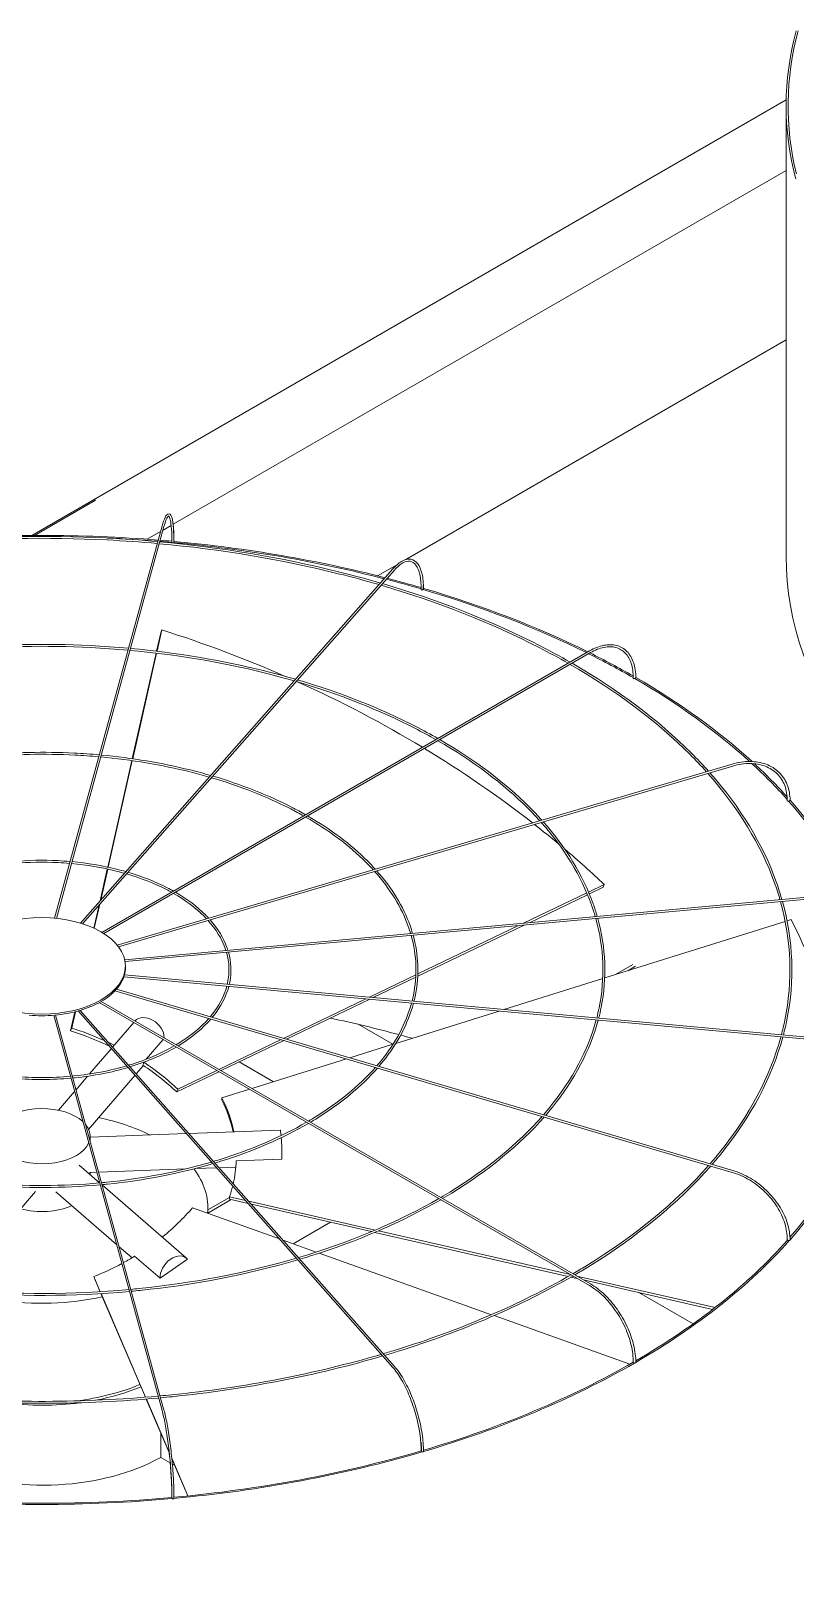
# Model space of a CAD drawing. Header units: millimetres. Extents: x -312439 to 477422, y -331570 to 212570.
# Drawn here: x 448172 to 449127, y 90451 to 92377 of the extents above; entities that cross this region are included whole.
import ezdxf

# ---------------------------------------------------------------- set-up
doc = ezdxf.new("R2010")
doc.units = ezdxf.units.MM

msp = doc.modelspace()

# ---------------------------------------------------------------- linework, layer by layer
at = {"color": 3, "linetype": 'Continuous', "lineweight": 0, "extrusion": (-1.11022e-16, 0.816497, 0.57735)}
for p, q in [((449115.531, 92290.928), (448172.709, 91746.59)), ((449115.451, 91720.549), (449115.451, 92283.437)), ((448349.429, 91760.619), (449115.451, 92202.882)), ((449115.451, 91990.882), (448640.204, 91716.498)), ((448252.212, 91790.491), (448176.211, 91746.612)), ((448250.48, 91791.491), (448252.212, 91790.491)), ((448243.198, 91785.287), (448241.466, 91786.287)), ((448201.148, 91268.291), (448335.616, 91758.46)), ((448203.623, 91268.054), (448337.978, 91757.812)), ((448316.961, 91741.874), (448333.721, 91751.55)), ((448336.739, 91753.293), (448346.945, 91759.185)), ((448629.772, 91710.475), (448604.952, 91696.146)), ((448624.137, 91704.871), (448233.46, 91262.189)), ((448625.974, 91703.25), (448236.024, 91261.393)), ((448328.732, 91601.962), (448333.961, 91625.045)), ((448335.291, 91628.477), (448329.271, 91601.897)), ((448333.961, 91625.045), (448335.291, 91628.477)), ((448869.65, 91602.265), (448260.459, 91250.548)), ((448870.875, 91600.143), (448262.823, 91249.084)), ((448298.303, 91467.617), (448328.188, 91599.56)), ((448328.727, 91599.495), (448298.838, 91467.54)), ((448267.609, 91332.11), (448297.76, 91465.22)), ((448298.295, 91465.143), (448268.137, 91331.996)), ((449048.07, 91460.809), (448279.5, 91234.715)), ((448281.136, 91232.643), (449048.761, 91458.459)), ((448258.095, 91290.103), (448267.068, 91329.721)), ((448267.596, 91329.607), (448258.839, 91290.947)), ((448868.593, 91300.965), (448888.199, 91310.375)), ((448886.869, 91306.943), (448869.57, 91298.64)), ((448886.869, 91306.943), (448888.199, 91310.375)), ((449141.965, 91294.427), (448288.877, 91216.418)), ((449142.188, 91291.988), (448289.334, 91214)), ((448787.419, 91262.006), (448866.382, 91299.904)), ((448867.358, 91297.579), (448794.609, 91262.664)), ((448250.339, 91255.861), (448256.967, 91285.123)), ((448257.711, 91285.967), (448250.839, 91255.629)), ((448788.278, 91259.625), (448655.119, 91195.718)), ((448655.238, 91198.568), (448781.088, 91258.968)), ((449114.305, 91264.255), (448888.778, 91193.604)), ((449121.749, 91266.587), (449116.657, 91264.992)), ((448923.809, 91210.218), (448902.451, 91197.887)), ((448287.807, 91195.104), (449141.965, 91116.997)), ((449142.188, 91119.437), (448288.53, 91197.498)), ((448289.743, 91206.665), (448289.743, 91208.665)), ((448594.678, 91169.503), (448652.743, 91197.37)), ((448652.6, 91194.508), (448599.567, 91169.056)), ((448886.291, 91192.825), (448762.777, 91154.131)), ((448917.598, 91202.632), (448927.273, 91208.218)), ((448276.742, 91177.521), (449048.07, 90950.616)), ((449048.761, 90952.966), (448278.581, 91179.534)), ((448221.265, 91127.505), (448226.649, 91151.273)), ((448227.235, 91151.42), (448222.596, 91130.936)), ((448230.715, 91152.346), (448624.137, 90706.554)), ((448233.318, 91153.098), (448625.974, 90708.174)), ((448257.06, 91162.839), (448869.65, 90809.16)), ((448259.537, 91164.238), (448870.875, 90811.282)), ((448487.514, 91118.071), (448590.373, 91167.437)), ((448595.262, 91166.99), (448491.123, 91117.009)), ((448756.7, 91152.227), (448627.717, 91111.821)), ((448335.616, 90652.965), (448200.102, 91146.949)), ((448202.581, 91147.172), (448337.978, 90653.613)), ((448300.157, 91137.957), (448273.81, 91107.216)), ((448623.958, 91110.643), (448580.667, 91135.637)), ((448221.265, 91127.505), (448222.596, 91130.936)), ((448336.949, 91116.715), (448315.825, 91092.067)), ((448406.689, 91079.28), (448484.216, 91116.488)), ((448487.824, 91115.426), (448409.331, 91077.754)), ((448272.201, 91105.338), (448244.996, 91073.596)), ((448624.113, 91110.692), (448570.108, 91093.774)), ((448312.29, 91084.169), (448303.353, 91073.741)), ((448406.655, 91076.47), (448353.943, 91051.172)), ((448355.273, 91054.603), (448404.013, 91077.996)), ((448474.938, 91063.96), (448432.109, 91088.687)), ((448565.905, 91092.457), (448447.896, 91055.488)), ((448242.565, 91070.759), (448228.155, 91053.946)), ((448301.743, 91071.863), (448243.776, 91004.227)), ((448226.231, 91051.701), (448206.174, 91028.298)), ((448353.943, 91051.172), (448355.273, 91054.603)), ((448410.282, 91040.778), (448410.378, 91043.735)), ((448444.721, 91054.493), (448410.378, 91043.735)), ((448365.854, 90999.218), (448245.58, 90994.761)), ((448483.219, 91003.568), (448369.017, 90999.336)), ((448245.58, 90995.804), (448245.58, 90990.43)), ((448257.482, 90937.453), (448231.94, 90959.587)), ((448428.221, 90965.141), (448485.449, 90967.262)), ((448253.905, 90950.824), (448244.899, 90950.49)), ((448245.58, 90950.515), (448245.58, 90947.767)), ((448365.033, 90954.942), (448256.419, 90950.917)), ((448403.664, 90956.374), (448376.938, 90955.384)), ((448427.743, 90957.267), (448406.828, 90956.492)), ((448112.398, 90850.935), (448177.239, 90926.592)), ((448278.657, 90860.596), (448202.984, 90926.173)), ((448365.926, 90843.477), (448260.933, 90934.462)), ((448482.172, 90867.416), (448373.466, 90906.243)), ((448419.836, 90919.25), (448392.858, 90903.673)), ((448392.858, 90899.673), (448422.062, 90916.535)), ((448392.858, 90899.317), (448392.858, 90906.567)), ((448419.766, 90917.058), (448419.861, 90920.015)), ((448443.045, 90911.752), (448419.766, 90917.058)), ((448419.861, 90920.015), (448439.755, 90915.48)), ((448443.844, 90914.548), (448602.013, 90878.493)), ((448597.435, 90876.558), (448447.135, 90910.819)), ((448546.239, 90888.228), (448499.483, 90861.233)), ((448528.194, 90850.978), (448486.943, 90865.712)), ((448843.094, 90820.559), (448601.528, 90875.625)), ((448606.072, 90877.567), (448845.828, 90822.914)), ((448298.044, 90843.795), (448281.989, 90857.708)), ((448301.319, 90845.751), (448333.115, 90818.197)), ((448747.203, 90772.754), (448531.969, 90849.63)), ((448333.115, 90818.197), (448367.31, 90842.017)), ((448250.272, 90820.427), (448258.392, 90801.511)), ((448251.507, 90817.09), (448250.272, 90820.427)), ((448258.2, 90801.5), (448251.507, 90817.09)), ((448854.352, 90817.993), (448846.618, 90819.756)), ((448853.923, 90821.069), (449026.641, 90781.697)), ((449023.674, 90779.395), (448862.447, 90816.147)), ((448314.805, 90669.644), (448259.227, 90799.108)), ((448259.419, 90799.12), (448314.996, 90669.659)), ((448999.238, 90761.255), (448931.377, 90800.434)), ((448920.26, 90710.943), (448750.574, 90771.55)), ((448344.501, 90600.471), (448315.825, 90667.269)), ((448316.015, 90667.284), (448344.434, 90601.087)), ((448333.9, 90625.165), (448333.9, 90594.489)), ((448345.755, 90587.644), (448333.9, 90594.489)), ((448347.751, 90593.359), (448367.964, 90546.275)), ((448367.775, 90546.256), (448347.809, 90592.766)), ((448351.408, 90584.381), (448348.417, 90586.108))]:
    msp.add_line(p, q, dxfattribs=at)
at = {"color": 3, "linetype": 'Continuous', "lineweight": 0}
for centre, major_axis, ratio, start_param, end_param in [((450164.219, 92283.437), (-1048.768, 0), 0.57735027, 6.12772105, 6.43448057), ((450164.219, 92283.437), (-1046.319, 0), 0.57735027, 6.1272654, 6.42392093), ((448185.684, 91141.13), (-1048.768, 0), 0.57735027, 4.57359934, 4.85199434), ((448185.684, 91141.13), (-1046.319, 0), 0.57735027, 4.57364216, 4.63432464), ((448185.684, 91141.13), (-1046.319, 0), 0.57735027, 4.55682048, 4.57124415), ((448185.684, 91141.13), (-1048.768, 0), 0.57735027, 4.55718579, 4.57120693), ((448349.027, 91737.884), (1.225, -0.004), 0.56474576, 3.14159265, 4.55699194), ((448349.027, 91737.884), (1.225, -0.004), 0.56474576, 4.55699194, 6.12778827), ((448185.684, 91141.13), (-1046.319, 0), 0.57735027, 4.2914666, 4.55448885), ((448349.219, 91738.582), (1.225, 0), 0.57735027, 5.71748689, 6.28318531), ((448185.684, 91141.13), (-1048.768, 0), 0.57735027, 4.29134899, 4.55463788), ((450164.219, 91720.549), (-1048.768, 0), 0.57735027, 0, 3.14159265), ((448185.684, 91141.13), (-1046.319, 0), 0.57735027, 4.24262693, 4.28868124), ((448185.684, 91141.13), (-1048.768, 0), 0.57735027, 4.24381435, 4.28857014), ((448660.548, 91679.445), (1.225, -0.01), 0.56597275, 3.14159265, 4.24604342), ((448660.548, 91679.445), (1.225, -0.01), 0.56597275, 4.24604342, 5.81683974), ((448185.684, 91141.13), (-1046.319, 0), 0.57735027, 4.00461262, 4.24016109), ((448661.104, 91680.075), (1.225, 0), 0.57735027, 5.29033196, 6.28318531), ((448185.684, 91141.13), (-1048.768, 0), 0.57735027, 4.00443097, 4.24060103), ((448187.015, 90973.85), (-942.562, 365.4), 0.65992862, 4.64663537, 4.80984928), ((448185.684, 91141.13), (-1046.319, 0), 0.57735027, 3.92863661, 4.00129229), ((448185.684, 91141.13), (-1048.768, 0), 0.57735027, 3.93098858, 4.00111844), ((448187.015, 90973.85), (-942.562, 365.4), 0.65992862, 4.45394149, 4.62923067), ((448925.543, 91568.287), (1.225, -0.016), 0.56830663, 3.14159265, 3.93464288), ((448925.543, 91568.287), (1.225, -0.016), 0.56830663, 3.93464288, 5.50543921), ((448185.684, 91141.13), (-1046.319, 0), 0.57735027, 3.70570419, 3.9258203), ((448926.409, 91568.787), (-1.225, 0), 0.57735027, 1.83263032, 3.14159265), ((448185.684, 91141.13), (-1048.768, 0), 0.57735027, 3.70411228, 3.92650775), ((448187.015, 90973.85), (-942.562, 365.4), 0.65992862, 4.28319099, 4.45112181), ((448185.684, 91141.13), (-1046.319, 0), 0.57735027, 3.61515195, 3.70067928), ((448185.684, 91141.13), (-1048.768, 0), 0.57735027, 3.61992048, 3.69877001), ((449118.074, 91415.292), (-1.225, 0.021), 0.57151893, 0, 0.48093441), ((449118.074, 91415.292), (-1.225, 0.021), 0.57151893, 0.48093441, 2.05173073), ((448185.684, 91141.13), (-1046.319, 0), 0.57735027, 3.3609423, 3.61148113), ((449119.165, 91415.613), (-1.225, 0), 0.57735027, 1.51847105, 3.14159265), ((448185.684, 91141.13), (-1048.768, 0), 0.57735027, 3.35086888, 3.61231471), ((448187.015, 90973.85), (-942.562, 365.4), 0.65992862, 4.23904287, 4.2800546), ((448187.015, 90973.85), (-942.562, 365.4), 0.65992862, 4.15803474, 4.22871948), ((448185.779, 90973.375), (1010.388, -32.497), 0.79709982, 0.20844184, 0.41264052), ((448185.251, 91206.665), (-104.492, 0), 0.57735027, 2.67392209, 2.98094469), ((448185.251, 91206.665), (-104.492, 0), 0.57735027, 2.98808135, 3.14159265), ((448185.251, 91206.665), (-104.492, 0), 0.57735027, 2.35976282, 2.66678542), ((448185.251, 91206.665), (-104.492, 0), 0.57735027, 1.73144429, 2.03846689), ((448185.251, 91206.665), (-104.492, 0), 0.57735027, 2.04560356, 2.35262616), ((448185.251, 91206.665), (-104.492, 0), 0.57735027, 1.41728503, 1.72430763), ((448318.274, 91125.124), (-16.786, 14.386), 0.73180825, 3.6699438, 6.25547108), ((448185.684, 90576.241), (1046.319, 0), 0.57735027, 1.13086203, 1.21917829), ((448185.684, 90970.418), (-226.18, 87.683), 0.65992862, 4.59602029, 4.80984928), ((448187.015, 90973.85), (226.18, -87.683), 0.65992862, 1.48816133, 1.66825663), ((448187.015, 90973.85), (226.18, -87.683), 0.65992862, 1.43137513, 1.46305029), ((448185.684, 90576.241), (1046.319, 0), 0.57735027, 1.11315293, 1.12829513), ((448185.684, 90970.418), (-226.18, 87.683), 0.65992862, 4.15803474, 4.39268064), ((448187.015, 90973.85), (226.18, -87.683), 0.65992862, 1.01644208, 1.25303729), ((448185.684, 90970.418), (242.456, -7.798), 0.79709982, 0.20115917, 0.41264052), ((448185.779, 90973.375), (242.456, -7.798), 0.79709982, 0.18583027, 0.41264052), ((448185.684, 91141.13), (-1046.319, 0), 0.57735027, 2.6752935, 2.98289949), ((448185.684, 91141.13), (-1048.768, 0), 0.57735027, 2.67086857, 2.98332964), ((448185.684, 90995.804), (-59.895, 0), 0.57735027, 3.69756416, 5.76575409), ((448185.684, 90906.567), (-207.174, 0), 0.57735027, 4.00561733, 4.36390833), ((448185.684, 90995.804), (-59.895, 0), 0.57735027, 3.02719924, 3.57014533), ((448484.038, 90981.476), (-0.819, 22.092), 0.05230802, 5.46284956, 6.28318531), ((448185.684, 90995.804), (-59.895, 0), 0.57735027, 0.78539816, 2.89978042), ((448484.038, 90981.476), (-0.819, 22.092), 0.05230802, 4.01155215, 5.31083021), ((448185.779, 90973.375), (242.456, -7.798), 0.79709982, 6.13145768, 6.28093219), ((448185.684, 90906.567), (-207.174, 0), 0.57735027, 3.08204121, 3.55783774), ((448185.779, 90973.375), (242.456, -7.798), 0.79709982, 6.04401129, 6.11604234), ((448185.684, 90936.182), (-59.895, 0), 0.57735027, 1.1079301, 2.23846982), ((448184.449, 90973.755), (-227.492, -84.221), 0.6873805, 2.02158825, 2.2576377), ((448185.684, 91141.13), (-1046.319, 0), 0.57735027, 2.35898226, 2.6687056), ((448185.684, 91141.13), (-1048.768, 0), 0.57735027, 2.35667794, 2.66891462), ((449118.074, 90866.467), (-1.225, 0.021), 0.58304212, 0, 1.10944839), ((449119.165, 90866.146), (-1.225, 0), 0.57735027, 0.57599326, 3.14159265), ((448184.449, 90973.755), (-227.492, -84.221), 0.6873805, 1.7758456, 1.84274406), ((448351.448, 90826.77), (14.478, 16.707), 0.67950023, 6.14949631, 8.84418497), ((448184.449, 90973.755), (-227.492, -84.221), 0.6873805, 1.60582316, 1.76537716), ((448185.684, 90906.567), (-207.174, 0), 0.57735027, 1.30817895, 1.9425337), ((448185.684, 91141.13), (-1046.319, 0), 0.57735027, 2.04376734, 2.35460013), ((448185.684, 91141.13), (-1048.768, 0), 0.57735027, 2.04258502, 2.35459852), ((448925.543, 90713.472), (-1.225, 0.017), 0.58625442, 0, 0.79329185), ((448926.409, 90712.972), (-1.225, 0), 0.57735027, 0.26183399, 3.14159265), ((448185.684, 90782.062), (-207.174, 0), 0.57735027, 1.77816663, 2.202298), ((448185.684, 90782.062), (-212.072, 0), 0.57735027, 1.89063678, 2.19285982), ((448185.684, 90782.062), (-212.072, 0), 0.57735027, 1.3476903, 1.79509044), ((448185.684, 90682.062), (-212.072, 0), 0.57735027, 0.98594125, 2.34464399), ((448185.684, 91141.13), (-1046.319, 0), 0.57735027, 1.72891751, 2.04055715), ((448185.684, 91141.13), (-1048.768, 0), 0.57735027, 1.72854634, 2.04038352), ((448660.548, 90602.314), (-1.225, 0.011), 0.58858829, 0, 0.47632773), ((448661.104, 90601.684), (-1.225, 0), 0.57735027, 0, 3.14159265), ((448185.684, 90578.241), (-1048.768, 0), 0.57735027, 0, 3.14159265), ((448185.684, 91141.13), (-1048.768, 0), 0.57735027, 1.41453598, 1.72626058), ((448185.684, 91141.13), (-1046.319, 0), 0.57735027, 1.41438895, 1.72636573), ((448349.027, 90543.875), (-1.225, 0.004), 0.58981528, 0, 0.15883691), ((448349.219, 90543.177), (-1.225, 0), 0.57735027, 0, 3.14159265)]:
    msp.add_ellipse(centre, major_axis=major_axis, ratio=ratio, start_param=start_param, end_param=end_param, dxfattribs=at)
msp.add_ellipse((448185.251, 91208.665), major_axis=(-104.492, 0), ratio=0.57735027, dxfattribs=at)
for points, knots in [([(448350.444, 91738.582), (448350.444, 91745.396), (448350.237, 91751.462), (448349.426, 91761.536), (448348.829, 91765.532), (448347.222, 91771.219), (448346.319, 91773.28), (448343.179, 91773.741), (448342.186, 91773.151), (448339.981, 91770.81), (448338.752, 91768.192), (448336.833, 91762.666), (448336.224, 91760.676), (448335.616, 91758.46)], [4.71238898, 4.71238898, 4.71238898, 4.71238898, 5.02654825, 5.02654825, 5.34070751, 5.34070751, 5.65486678, 5.65486678, 5.82360284, 5.82360284, 6.1377621, 6.1377621, 6.28318531, 6.28318531, 6.28318531, 6.28318531]), ([(448337.978, 91757.812), (448339.251, 91762.452), (448340.528, 91766.018), (448342.753, 91770.34), (448343.75, 91770.939), (448343.856, 91770.939), (448344.675, 91770.345), (448346.084, 91765.687), (448346.661, 91762.287), (448347.503, 91753.314), (448347.752, 91747.594), (448347.804, 91740.042), (448347.806, 91738.974), (448347.803, 91737.887)], [0, 0, 0, 0, 0.31526689, 0.31526689, 0.60947257, 0.60947257, 0.92674061, 0.92674061, 1.22083726, 1.22083726, 1.53563039, 1.53563039, 1.5863402, 1.5863402, 1.5863402, 1.5863402]), ([(448348.916, 91763.123), (448348.953, 91762.88), (448348.989, 91762.633), (448349.596, 91758.286), (448349.973, 91753.073), (448350.226, 91744.124), (448350.261, 91741.083), (448350.252, 91737.883)], [7.384497053, 7.384497053, 7.384497053, 7.384497053, 7.403952931, 7.403952931, 7.721220971, 7.721220971, 7.869487909, 7.869487909, 7.869487909, 7.869487909]), ([(448330.262, 91738.941), (448309.017, 91740.863), (448287.657, 91742.362), (448190.957, 91747.206), (448114.891, 91745.693), (448040.241, 91738.941)], [3.771589677, 3.771589677, 3.771589677, 3.771589677, 3.840445898, 3.840445898, 4.082391957, 4.082391957, 4.082391957, 4.082391957]), ([(448329.603, 91736.541), (448308.812, 91738.416), (448287.91, 91739.886), (448191.658, 91744.757), (448115.57, 91743.274), (448040.899, 91736.541)], [3.7720633, 3.7720633, 3.7720633, 3.7720633, 3.839550132, 3.839550132, 4.081918334, 4.081918334, 4.081918334, 4.081918334]), ([(448606.686, 91685.097), (448589.958, 91689.971), (448572.976, 91694.554), (448484.301, 91716.639), (448408.961, 91729.262), (448332.082, 91736.316)], [3.459637643, 3.459637643, 3.459637643, 3.459637643, 3.519736913, 3.519736913, 3.769381517, 3.769381517, 3.769381517, 3.769381517]), ([(448608.477, 91687.126), (448591.214, 91692.172), (448573.682, 91696.909), (448484.584, 91719.067), (448409.427, 91731.657), (448332.74, 91738.715)], [3.458315721, 3.458315721, 3.458315721, 3.458315721, 3.520259366, 3.520259366, 3.768912043, 3.768912043, 3.768912043, 3.768912043]), ([(448662.329, 91680.075), (448662.329, 91686.936), (448661.727, 91693.131), (448659.341, 91703.632), (448657.563, 91707.944), (448652.84, 91714.283), (448649.845, 91716.306), (448643.285, 91717.445), (448639.847, 91716.752), (448632.595, 91713.071), (448628.737, 91709.927), (448624.641, 91705.437), (448624.389, 91705.156), (448624.137, 91704.871)], [4.71238898, 4.71238898, 4.71238898, 4.71238898, 5.02654825, 5.02654825, 5.34070751, 5.34070751, 5.65486678, 5.65486678, 5.94845155, 5.94845155, 6.26261081, 6.26261081, 6.28318531, 6.28318531, 6.28318531, 6.28318531]), ([(448625.974, 91703.25), (448629.63, 91707.393), (448633.262, 91710.455), (448639.993, 91714.143), (448643.056, 91714.768), (448648.421, 91713.829), (448650.809, 91712.253), (448654.917, 91706.659), (448656.583, 91702.64), (448658.791, 91692.629), (448659.351, 91686.666), (448659.326, 91679.84), (448659.325, 91679.648), (448659.323, 91679.455)], [6.28318531, 6.28318531, 6.28318531, 6.28318531, 6.59783007, 6.59783007, 6.91209691, 6.91209691, 7.22936495, 7.22936495, 7.54663299, 7.54663299, 7.86046851, 7.86046851, 7.86952551, 7.86952551, 7.86952551, 7.86952551]), ([(448843.058, 91586.911), (448831.32, 91593.616), (448819.273, 91600.141), (448747.191, 91637.163), (448680.582, 91663.403), (448609.283, 91684.337)], [3.146975566, 3.146975566, 3.146975566, 3.146975566, 3.199958928, 3.199958928, 3.456525414, 3.456525414, 3.456525414, 3.456525414]), ([(448845.513, 91588.329), (448833.333, 91595.311), (448820.823, 91602.1), (448748.424, 91639.278), (448682.069, 91665.451), (448611.072, 91686.364)], [3.145113132, 3.145113132, 3.145113132, 3.145113132, 3.200037836, 3.200037836, 3.455209352, 3.455209352, 3.455209352, 3.455209352]), ([(448661.736, 91683.493), (448661.758, 91682.676), (448661.771, 91681.849), (448661.778, 91680.492), (448661.777, 91679.969), (448661.773, 91679.442)], [7.8059806913, 7.8059806913, 7.8059806913, 7.8059806913, 7.8451401512, 7.8451401512, 7.8694167814, 7.8694167814, 7.8694167814, 7.8694167814]), ([(448293.695, 91605.646), (448277.846, 91607.074), (448261.913, 91608.189), (448189.598, 91611.805), (448132.677, 91610.68), (448076.807, 91605.646)], [3.772165081, 3.772165081, 3.772165081, 3.772165081, 3.840593344, 3.840593344, 4.081816553, 4.081816553, 4.081816553, 4.081816553]), ([(448293.036, 91603.246), (448277.641, 91604.627), (448262.166, 91605.713), (448190.3, 91609.356), (448133.356, 91608.261), (448077.466, 91603.246)], [3.772797592, 3.772797592, 3.772797592, 3.772797592, 3.839399606, 3.839399606, 4.081184042, 4.081184042, 4.081184042, 4.081184042]), ([(448500.567, 91564.852), (448488.31, 91568.412), (448475.871, 91571.763), (448409.674, 91588.254), (448353.173, 91597.725), (448295.515, 91603.021)], [3.460983159, 3.460983159, 3.460983159, 3.460983159, 3.519648571, 3.519648571, 3.769222865, 3.769222865, 3.769222865, 3.769222865]), ([(448502.359, 91566.882), (448489.566, 91570.613), (448476.577, 91574.118), (448409.958, 91590.682), (448353.638, 91600.121), (448296.173, 91605.42)], [3.459218713, 3.459218713, 3.459218713, 3.459218713, 3.520344822, 3.520344822, 3.768597722, 3.768597722, 3.768597722, 3.768597722]), ([(448927.634, 91568.787), (448927.634, 91575.688), (448926.689, 91582.068), (448922.955, 91593.182), (448920.162, 91597.917), (448912.968, 91605.197), (448908.575, 91607.741), (448898.705, 91610.346), (448893.239, 91610.414), (448881.781, 91608.139), (448875.785, 91605.787), (448869.756, 91602.326), (448869.703, 91602.295), (448869.65, 91602.265)], [3.14159265, 3.14159265, 3.14159265, 3.14159265, 3.45575192, 3.45575192, 3.76991118, 3.76991118, 4.08269654, 4.08269654, 4.39544819, 4.39544819, 4.70960746, 4.70960746, 4.71238898, 4.71238898, 4.71238898, 4.71238898]), ([(448870.875, 91600.143), (448876.625, 91603.463), (448882.35, 91605.705), (448893.147, 91607.844), (448898.213, 91607.745), (448907.217, 91605.291), (448911.162, 91602.942), (448917.653, 91596.168), (448920.196, 91591.735), (448923.575, 91581.146), (448924.408, 91574.997), (448924.319, 91568.304)], [1.57079633, 1.57079633, 1.57079633, 1.57079633, 1.88806437, 1.88806437, 2.20533241, 2.20533241, 2.52260045, 2.52260045, 2.83986849, 2.83986849, 3.15713653, 3.15713653, 3.15713653, 3.15713653]), ([(449015.803, 91451.316), (449009.17, 91458.717), (449002.24, 91466.029), (448954.02, 91514.218), (448903.61, 91552.074), (448845.516, 91585.502)], [2.833719703, 2.833719703, 2.833719703, 2.833719703, 2.880073873, 2.880073873, 3.143270218, 3.143270218, 3.143270218, 3.143270218]), ([(449018.405, 91452.082), (449011.527, 91459.789), (449004.33, 91467.401), (448955.923, 91515.793), (448905.738, 91553.551), (448847.966, 91586.917)], [2.831913395, 2.831913395, 2.831913395, 2.831913395, 2.879924499, 2.879924499, 3.141418031, 3.141418031, 3.141418031, 3.141418031]), ([(448677.783, 91491.49), (448669.277, 91496.33), (448660.556, 91501.045), (448606.762, 91528.675), (448556.727, 91548.38), (448503.165, 91564.094)], [3.148849473, 3.148849473, 3.148849473, 3.148849473, 3.199944541, 3.199944541, 3.456834427, 3.456834427, 3.456834427, 3.456834427]), ([(448680.24, 91492.908), (448671.291, 91498.026), (448662.105, 91503.004), (448607.995, 91530.79), (448558.215, 91550.427), (448504.954, 91566.121)], [3.146361804, 3.146361804, 3.146361804, 3.146361804, 3.200049713, 3.200049713, 3.455080387, 3.455080387, 3.455080387, 3.455080387]), ([(448807.561, 91390.057), (448802.8, 91395.339), (448797.838, 91400.562), (448761.86, 91436.514), (448723.947, 91464.967), (448680.244, 91490.082)], [2.83591825, 2.83591825, 2.83591825, 2.83591825, 2.880098074, 2.880098074, 3.143909361, 3.143909361, 3.143909361, 3.143909361]), ([(448810.165, 91390.823), (448805.158, 91396.412), (448799.927, 91401.934), (448763.763, 91438.09), (448726.075, 91466.444), (448682.695, 91491.497)], [2.833499431, 2.833499431, 2.833499431, 2.833499431, 2.879899034, 2.879899034, 3.141439875, 3.141439875, 3.141439875, 3.141439875]), ([(448257.14, 91472.395), (448246.684, 91473.33), (448236.173, 91474.062), (448188.236, 91476.451), (448150.455, 91475.713), (448113.362, 91472.395)], [3.773286698, 3.773286698, 3.773286698, 3.773286698, 3.840886477, 3.840886477, 4.080694936, 4.080694936, 4.080694936, 4.080694936]), ([(448256.482, 91469.995), (448246.479, 91470.884), (448236.426, 91471.586), (448188.938, 91474.002), (448151.134, 91473.293), (448114.021, 91469.995)], [3.774238416, 3.774238416, 3.774238416, 3.774238416, 3.839097695, 3.839097695, 4.079743218, 4.079743218, 4.079743218, 4.079743218]), ([(448394.48, 91444.643), (448386.683, 91446.892), (448378.777, 91449.016), (448335.052, 91459.914), (448297.392, 91466.233), (448258.96, 91469.77)], [3.463595352, 3.463595352, 3.463595352, 3.463595352, 3.51947091, 3.51947091, 3.768879274, 3.768879274, 3.768879274, 3.768879274]), ([(448396.272, 91446.674), (448387.94, 91449.094), (448379.483, 91451.37), (448335.335, 91462.342), (448297.858, 91468.628), (448259.618, 91472.17)], [3.46094335, 3.46094335, 3.46094335, 3.46094335, 3.520514255, 3.520514255, 3.7679441, 3.7679441, 3.7679441, 3.7679441]), ([(449120.39, 91415.613), (449120.39, 91422.543), (449119.192, 91429.141), (449114.49, 91441.018), (449110.986, 91446.293), (449102.023, 91454.96), (449096.569, 91458.351), (449084.286, 91462.915), (449077.459, 91464.091), (449063.107, 91464.142), (449055.583, 91463.019), (449048.07, 91460.809)], [4.71238898, 4.71238898, 4.71238898, 4.71238898, 5.02654825, 5.02654825, 5.34070751, 5.34070751, 5.65486678, 5.65486678, 5.96902604, 5.96902604, 6.28318531, 6.28318531, 6.28318531, 6.28318531]), ([(449048.761, 91458.459), (449056.024, 91460.595), (449063.273, 91461.662), (449077.01, 91461.57), (449083.495, 91460.411), (449095.063, 91456.011), (449100.145, 91452.773), (449108.442, 91444.54), (449111.659, 91439.546), (449115.919, 91428.255), (449116.961, 91421.958), (449116.849, 91415.313)], [6.28318531, 6.28318531, 6.28318531, 6.28318531, 6.60045335, 6.60045335, 6.91772139, 6.91772139, 7.23498943, 7.23498943, 7.55225747, 7.55225747, 7.86952551, 7.86952551, 7.86952551, 7.86952551]), ([(448512.544, 91396.089), (448507.26, 91399.075), (448501.852, 91401.988), (448466.342, 91420.228), (448432.893, 91433.394), (448397.08, 91443.887)], [3.152476318, 3.152476318, 3.152476318, 3.152476318, 3.199914714, 3.199914714, 3.457374967, 3.457374967, 3.457374967, 3.457374967]), ([(448515.005, 91397.51), (448509.275, 91400.771), (448503.401, 91403.947), (448467.575, 91422.343), (448434.38, 91435.442), (448398.869, 91445.914)], [3.148732281, 3.148732281, 3.148732281, 3.148732281, 3.200072384, 3.200072384, 3.454746323, 3.454746323, 3.454746323, 3.454746323]), ([(449107.798, 91291.303), (449105.776, 91298.384), (449103.509, 91305.443), (449084.044, 91359.941), (449055.917, 91406.104), (449017.607, 91449.294)], [2.519571261, 2.519571261, 2.519571261, 2.519571261, 2.559550642, 2.559550642, 2.829500903, 2.829500903, 2.829500903, 2.829500903]), ([(449110.28, 91291.53), (449108.166, 91298.972), (449105.784, 91306.388), (449086.159, 91361.088), (449058.177, 91407.057), (449020.202, 91450.057)], [2.518738954, 2.518738954, 2.518738954, 2.518738954, 2.560443172, 2.560443172, 2.827714195, 2.827714195, 2.827714195, 2.827714195]), ([(448599.345, 91328.805), (448596.451, 91331.983), (448593.447, 91335.129), (448569.709, 91358.848), (448544.308, 91377.888), (448515.011, 91394.685)], [2.840166791, 2.840166791, 2.840166791, 2.840166791, 2.880145835, 2.880145835, 3.145067211, 3.145067211, 3.145067211, 3.145067211]), ([(448601.955, 91329.573), (448598.811, 91333.057), (448595.537, 91336.501), (448571.612, 91360.423), (448546.436, 91379.365), (448517.463, 91396.101)], [2.836508955, 2.836508955, 2.836508955, 2.836508955, 2.879847671, 2.879847671, 3.141363941, 3.141363941, 3.141363941, 3.141363941]), ([(448876.983, 91270.196), (448875.538, 91275.188), (448873.93, 91280.164), (448859.419, 91320.825), (448838.24, 91355.552), (448809.37, 91388.036)], [2.521788299, 2.521788299, 2.521788299, 2.521788299, 2.55939978, 2.55939978, 2.830291828, 2.830291828, 2.830291828, 2.830291828]), ([(448879.466, 91270.424), (448877.928, 91275.775), (448876.205, 91281.108), (448861.533, 91321.972), (448840.5, 91356.505), (448811.966, 91388.799)], [2.520659116, 2.520659116, 2.520659116, 2.520659116, 2.560589234, 2.560589234, 2.827907762, 2.827907762, 2.827907762, 2.827907762]), ([(448220.585, 91339.143), (448215.522, 91339.586), (448210.435, 91339.934), (448186.876, 91341.096), (448168.234, 91340.746), (448149.917, 91339.143)], [3.776630452, 3.776630452, 3.776630452, 3.776630452, 3.841752063, 3.841752063, 4.077351182, 4.077351182, 4.077351182, 4.077351182]), ([(448219.926, 91336.742), (448215.317, 91337.14), (448210.688, 91337.458), (448187.577, 91338.647), (448168.913, 91338.325), (448150.576, 91336.742)], [3.778551419, 3.778551419, 3.778551419, 3.778551419, 3.838185012, 3.838185012, 4.075430215, 4.075430215, 4.075430215, 4.075430215]), ([(448288.388, 91324.429), (448285.056, 91325.371), (448281.684, 91326.268), (448260.43, 91331.573), (448241.613, 91334.74), (448222.406, 91336.52)], [3.471418325, 3.471418325, 3.471418325, 3.471418325, 3.518930063, 3.518930063, 3.767850767, 3.767850767, 3.767850767, 3.767850767]), ([(448290.184, 91326.464), (448286.313, 91327.574), (448282.39, 91328.622), (448260.714, 91334.002), (448242.078, 91337.136), (448223.064, 91338.919)], [3.466082688, 3.466082688, 3.466082688, 3.466082688, 3.521010964, 3.521010964, 3.765995554, 3.765995554, 3.765995554, 3.765995554]), ([(448349.765, 91302.109), (448347.259, 91303.515), (448344.699, 91304.889), (448327.156, 91313.896), (448310.546, 91320.456), (448292.783, 91325.707)], [3.15578841, 3.15578841, 3.15578841, 3.15578841, 3.200131949, 3.200131949, 3.453750875, 3.453750875, 3.453750875, 3.453750875]), ([(448646.174, 91249.091), (448645.307, 91252.007), (448644.357, 91254.916), (448634.798, 91281.741), (448620.579, 91305.018), (448601.164, 91326.787)], [2.526062853, 2.526062853, 2.526062853, 2.526062853, 2.559096419, 2.559096419, 2.831723129, 2.831723129, 2.831723129, 2.831723129]), ([(448648.661, 91249.318), (448647.698, 91252.594), (448646.631, 91255.86), (448636.913, 91282.889), (448622.839, 91305.972), (448603.761, 91327.551)], [2.5243135, 2.5243135, 2.5243135, 2.5243135, 2.560878912, 2.560878912, 2.828143092, 2.828143092, 2.828143092, 2.828143092]), ([(448347.293, 91300.681), (448345.239, 91301.817), (448343.149, 91302.931), (448325.924, 91311.78), (448309.058, 91318.408), (448290.994, 91323.68)], [3.163350536, 3.163350536, 3.163350536, 3.163350536, 3.199816759, 3.199816759, 3.458993739, 3.458993739, 3.458993739, 3.458993739]), ([(448391.107, 91267.547), (448390.095, 91268.625), (448389.056, 91269.696), (448377.559, 91281.18), (448364.668, 91290.809), (448349.778, 91299.288)], [2.852936139, 2.852936139, 2.852936139, 2.852936139, 2.880283876, 2.880283876, 3.148538696, 3.148538696, 3.148538696, 3.148538696]), ([(448393.734, 91268.319), (448392.461, 91269.7), (448391.147, 91271.067), (448379.461, 91282.756), (448366.797, 91292.287), (448352.231, 91300.704)], [2.84544614, 2.84544614, 2.84544614, 2.84544614, 2.879690294, 2.879690294, 3.141137935, 3.141137935, 3.141137935, 3.141137935]), ([(449109.524, 91122.424), (449111.13, 91128.494), (449112.556, 91134.58), (449123.858, 91189.918), (449122.06, 91239.942), (449108.473, 91288.905)], [2.204619764, 2.204619764, 2.204619764, 2.204619764, 2.238829514, 2.238829514, 2.515060108, 2.515060108, 2.515060108, 2.515060108]), ([(449111.998, 91122.197), (449113.683, 91128.597), (449115.169, 91135.015), (449126.275, 91190.509), (449124.416, 91240.364), (449110.952, 91289.132)], [2.205366155, 2.205366155, 2.205366155, 2.205366155, 2.241163262, 2.241163262, 2.514260549, 2.514260549, 2.514260549, 2.514260549]), ([(448878.735, 91143.528), (448879.842, 91147.767), (448880.832, 91152.016), (448889.296, 91193.322), (448887.933, 91230.96), (448877.664, 91267.799)], [2.206572109, 2.206572109, 2.206572109, 2.206572109, 2.238438586, 2.238438586, 2.515769314, 2.515769314, 2.515769314, 2.515769314]), ([(448881.207, 91143.302), (448882.392, 91147.87), (448883.443, 91152.451), (448891.712, 91193.913), (448890.288, 91231.382), (448880.143, 91268.026)], [2.20754654, 2.20754654, 2.20754654, 2.20754654, 2.241548585, 2.241548585, 2.514698228, 2.514698228, 2.514698228, 2.514698228]), ([(448415.34, 91227.982), (448415.07, 91228.825), (448414.786, 91229.667), (448410.179, 91242.656), (448402.918, 91254.484), (448392.956, 91265.537)], [2.538956365, 2.538956365, 2.538956365, 2.538956365, 2.558172992, 2.558172992, 2.836025224, 2.836025224, 2.836025224, 2.836025224]), ([(448417.837, 91228.211), (448417.46, 91229.412), (448417.056, 91230.611), (448412.292, 91243.804), (448405.178, 91255.439), (448395.557, 91266.302)], [2.535128932, 2.535128932, 2.535128932, 2.535128932, 2.561728893, 2.561728893, 2.828841782, 2.828841782, 2.828841782, 2.828841782]), ([(448647.929, 91164.633), (448648.546, 91167.056), (448649.105, 91169.483), (448654.731, 91196.756), (448653.807, 91221.993), (448646.866, 91246.694)], [2.210316481, 2.210316481, 2.210316481, 2.210316481, 2.237655596, 2.237655596, 2.51702204, 2.51702204, 2.51702204, 2.51702204]), ([(448650.399, 91164.408), (448651.092, 91167.16), (448651.713, 91169.918), (448657.147, 91197.347), (448656.162, 91222.415), (448649.346, 91246.921)], [2.211718384, 2.211718384, 2.211718384, 2.211718384, 2.242315601, 2.242315601, 2.515402874, 2.515402874, 2.515402874, 2.515402874]), ([(448417.104, 91185.741), (448417.246, 91186.345), (448417.38, 91186.951), (448420.167, 91200.191), (448419.681, 91213.026), (448416.067, 91225.589)], [2.221614787, 2.221614787, 2.221614787, 2.221614787, 2.235297735, 2.235297735, 2.520800805, 2.520800805, 2.520800805, 2.520800805]), ([(448419.566, 91185.516), (448419.782, 91186.45), (448419.98, 91187.386), (448422.58, 91200.783), (448422.035, 91213.449), (448418.549, 91225.816)], [2.224061215, 2.224061215, 2.224061215, 2.224061215, 2.244587809, 2.244587809, 2.517487833, 2.517487833, 2.517487833, 2.517487833]), ([(448395.778, 91145.057), (448396.187, 91145.543), (448396.591, 91146.03), (448406.533, 91158.195), (448413.115, 91170.637), (448416.501, 91183.336)], [1.903307061, 1.903307061, 1.903307061, 1.903307061, 1.915350543, 1.915350543, 2.203452943, 2.203452943, 2.203452943, 2.203452943]), ([(448398.34, 91144.304), (448398.84, 91144.907), (448399.332, 91145.512), (448409.15, 91157.82), (448415.631, 91170.314), (448418.975, 91183.11)], [1.909987851, 1.909987851, 1.909987851, 1.909987851, 1.924618049, 1.924618049, 2.206425781, 2.206425781, 2.206425781, 2.206425781]), ([(448604, 91083.804), (448605.633, 91085.697), (448607.228, 91087.602), (448627.509, 91112.57), (448640.51, 91137.133), (448647.299, 91162.231)], [1.894116328, 1.894116328, 1.894116328, 1.894116328, 1.917671716, 1.917671716, 2.201274894, 2.201274894, 2.201274894, 2.201274894]), ([(448606.578, 91083.045), (448608.298, 91085.057), (448609.976, 91087.082), (448630.129, 91112.196), (448643.028, 91136.811), (448649.774, 91162.005)], [1.897570624, 1.897570624, 1.897570624, 1.897570624, 1.922320382, 1.922320382, 2.202808492, 2.202808492, 2.202808492, 2.202808492]), ([(448353.287, 91110.111), (448353.889, 91110.469), (448354.487, 91110.829), (448370.662, 91120.655), (448383.823, 91131.42), (448394.024, 91143.02)], [1.585149833, 1.585149833, 1.585149833, 1.585149833, 1.596233634, 1.596233634, 1.886390456, 1.886390456, 1.886390456, 1.886390456]), ([(448355.714, 91108.71), (448356.338, 91109.085), (448356.958, 91109.463), (448373.181, 91119.468), (448386.378, 91130.419), (448396.61, 91142.259)], [1.592315094, 1.592315094, 1.592315094, 1.592315094, 1.603748231, 1.603748231, 1.893388943, 1.893388943, 1.893388943, 1.893388943]), ([(448812.21, 91022.554), (448815.078, 91025.853), (448817.867, 91029.174), (448848.487, 91066.947), (448867.905, 91103.631), (448878.095, 91141.127)], [1.891059564, 1.891059564, 1.891059564, 1.891059564, 1.918447026, 1.918447026, 2.200552897, 2.200552897, 2.200552897, 2.200552897]), ([(448814.793, 91021.794), (448817.746, 91025.212), (448820.617, 91028.653), (448851.108, 91066.573), (448870.424, 91103.308), (448880.572, 91140.9)], [1.893387733, 1.893387733, 1.893387733, 1.893387733, 1.921549455, 1.921549455, 2.201585872, 2.201585872, 2.201585872, 2.201585872]), ([(449020.385, 90961.314), (449024.501, 90966.03), (449028.496, 90970.78), (449069.455, 91021.356), (449095.284, 91070.145), (449108.879, 91120.023)], [1.889456602, 1.889456602, 1.889456602, 1.889456602, 1.918834976, 1.918834976, 2.200108517, 2.200108517, 2.200108517, 2.200108517]), ([(449022.971, 90960.553), (449027.172, 90965.388), (449031.248, 90970.259), (449072.076, 91020.982), (449097.804, 91069.823), (449111.356, 91119.796)], [1.891212574, 1.891212574, 1.891212574, 1.891212574, 1.921163042, 1.921163042, 2.200887841, 2.200887841, 2.200887841, 2.200887841]), ([(448293.838, 91084.522), (448294.529, 91084.73), (448295.217, 91084.94), (448316.096, 91091.395), (448334.678, 91099.356), (448350.854, 91108.687)], [1.267045676, 1.267045676, 1.267045676, 1.267045676, 1.27702015, 1.27702015, 1.570336557, 1.570336557, 1.570336557, 1.570336557]), ([(448295.62, 91082.503), (448296.369, 91082.732), (448297.117, 91082.963), (448318.241, 91089.588), (448336.986, 91097.726), (448353.3, 91107.275)], [1.272186296, 1.272186296, 1.272186296, 1.272186296, 1.282962347, 1.282962347, 1.577666055, 1.577666055, 1.577666055, 1.577666055]), ([(448223.493, 91070.94), (448224.144, 91071.002), (448224.795, 91071.066), (448248.306, 91073.428), (448270.566, 91077.698), (448291.25, 91083.753)], [0.949238609, 0.949238609, 0.949238609, 0.949238609, 0.957681574, 0.957681574, 1.254620941, 1.254620941, 1.254620941, 1.254620941]), ([(448224.151, 91068.542), (448225.022, 91068.626), (448225.893, 91068.713), (448249.796, 91071.18), (448272.212, 91075.55), (448293.039, 91081.726)], [0.951064936, 0.951064936, 0.951064936, 0.951064936, 0.962301991, 0.962301991, 1.259854639, 1.259854639, 1.259854639, 1.259854639]), ([(448312.578, 91088.218), (448312.561, 91088.065), (448312.542, 91087.912), (448312.361, 91086.61), (448312.08, 91085.532), (448311.702, 91084.559)], [25.28971129, 25.28971129, 25.28971129, 25.28971129, 25.51327082, 25.51327082, 27.21415767, 27.21415767, 27.21415767, 27.21415767]), ([(448518.527, 91014.71), (448520.73, 91016), (448522.911, 91017.303), (448555.877, 91037.405), (448581.95, 91058.753), (448602.228, 91081.772)], [1.577975631, 1.577975631, 1.577975631, 1.577975631, 1.598113062, 1.598113062, 1.885671956, 1.885671956, 1.885671956, 1.885671956]), ([(448520.966, 91013.302), (448523.187, 91014.612), (448525.385, 91015.936), (448558.398, 91036.219), (448584.508, 91057.752), (448604.818, 91081.01)], [1.581619842, 1.581619842, 1.581619842, 1.581619842, 1.601882376, 1.601882376, 1.889205457, 1.889205457, 1.889205457, 1.889205457]), ([(448148.828, 91068.311), (448149.704, 91068.232), (448150.582, 91068.156), (448174.711, 91066.139), (448198.462, 91066.217), (448221.674, 91068.311)], [0.630366287, 0.630366287, 0.630366287, 0.630366287, 0.641648359, 0.641648359, 0.94043004, 0.94043004, 0.94043004, 0.94043004]), ([(448149.486, 91070.711), (448149.956, 91070.67), (448150.426, 91070.628), (448174.103, 91068.604), (448197.83, 91068.645), (448221.016, 91070.711)], [0.632258371, 0.632258371, 0.632258371, 0.632258371, 0.638337859, 0.638337859, 0.938537956, 0.938537956, 0.938537956, 0.938537956]), ([(448683.762, 90919.311), (448687.571, 90921.532), (448691.335, 90923.777), (448741.092, 90954.157), (448780.077, 90986.087), (448810.433, 91020.523)], [1.575583148, 1.575583148, 1.575583148, 1.575583148, 1.598741205, 1.598741205, 1.885432931, 1.885432931, 1.885432931, 1.885432931]), ([(448686.204, 90917.901), (448690.03, 90920.142), (448693.811, 90922.409), (448743.614, 90952.971), (448782.636, 90985.085), (448813.024, 91019.761)], [1.578026357, 1.578026357, 1.578026357, 1.578026357, 1.601256762, 1.601256762, 1.887796271, 1.887796271, 1.887796271, 1.887796271]), ([(448399.926, 90964.312), (448402.236, 90965), (448404.535, 90965.699), (448446.952, 90978.86), (448483.893, 90994.713), (448516.086, 91013.291)], [1.261848076, 1.261848076, 1.261848076, 1.261848076, 1.278507505, 1.278507505, 1.570566343, 1.570566343, 1.570566343, 1.570566343]), ([(448401.712, 90962.289), (448404.079, 90962.999), (448406.436, 90963.72), (448449.098, 90977.051), (448486.203, 90993.082), (448518.534, 91011.877)], [1.264451017, 1.264451017, 1.264451017, 1.264451017, 1.281488092, 1.281488092, 1.574251683, 1.574251683, 1.574251683, 1.574251683]), ([(448260.048, 90937.688), (448262.047, 90937.875), (448264.043, 90938.069), (448311.653, 90942.885), (448356.065, 90951.435), (448397.336, 90963.546)], [0.945863763, 0.945863763, 0.945863763, 0.945863763, 0.95883914, 0.95883914, 1.255627672, 1.255627672, 1.255627672, 1.255627672]), ([(448260.706, 90935.29), (448262.925, 90935.498), (448265.142, 90935.716), (448313.143, 90940.638), (448357.71, 90949.287), (448399.124, 90961.519)], [0.946791669, 0.946791669, 0.946791669, 0.946791669, 0.961156725, 0.961156725, 1.25825401, 1.25825401, 1.25825401, 1.25825401]), ([(448848.955, 90823.937), (448854.385, 90827.094), (448859.747, 90830.29), (448926.291, 90870.944), (448978.177, 90913.444), (449018.605, 90959.284)], [1.574326589, 1.574326589, 1.574326589, 1.574326589, 1.599055591, 1.599055591, 1.885237716, 1.885237716, 1.885237716, 1.885237716]), ([(448851.399, 90822.526), (448856.845, 90825.704), (448862.223, 90828.921), (448928.814, 90869.758), (448980.737, 90912.442), (449021.197, 90958.522)], [1.576164321, 1.576164321, 1.576164321, 1.576164321, 1.600943265, 1.600943265, 1.88701346, 1.88701346, 1.88701346, 1.88701346]), ([(449048.07, 90950.616), (449055.333, 90948.48), (449062.607, 90945.275), (449076.44, 90937.043), (449082.996, 90932.018), (449094.728, 90920.654), (449099.9, 90914.317), (449108.342, 90900.974), (449111.61, 90893.971), (449115.92, 90880.014), (449116.961, 90873.062), (449116.849, 90866.488)], [0, 0, 0, 0, 0.31726804, 0.31726804, 0.63453608, 0.63453608, 0.95180412, 0.95180412, 1.26907216, 1.26907216, 1.5863402, 1.5863402, 1.5863402, 1.5863402]), ([(449120.39, 90866.146), (449120.39, 90873.075), (449119.193, 90880.333), (449114.544, 90894.813), (449111.092, 90902.033), (449102.275, 90915.748), (449096.91, 90922.241), (449084.788, 90933.878), (449078.031, 90939.021), (449063.773, 90947.46), (449056.274, 90950.756), (449048.761, 90952.966)], [4.71238898, 4.71238898, 4.71238898, 4.71238898, 5.02654825, 5.02654825, 5.34070751, 5.34070751, 5.65486678, 5.65486678, 5.96902604, 5.96902604, 6.28318531, 6.28318531, 6.28318531, 6.28318531]), ([(448112.273, 90935.061), (448114.049, 90934.899), (448115.825, 90934.744), (448164.167, 90930.681), (448211.747, 90930.838), (448258.229, 90935.061)], [0.629347255, 0.629347255, 0.629347255, 0.629347255, 0.640828535, 0.640828535, 0.941449071, 0.941449071, 0.941449071, 0.941449071]), ([(448112.932, 90937.461), (448114.3, 90937.337), (448115.669, 90937.217), (448163.559, 90933.145), (448211.115, 90933.267), (448257.571, 90937.461)], [0.630291706, 0.630291706, 0.630291706, 0.630291706, 0.639167998, 0.639167998, 0.940504621, 0.940504621, 0.940504621, 0.940504621]), ([(448506.013, 90844.104), (448509.943, 90845.27), (448513.853, 90846.457), (448577.808, 90866.324), (448633.109, 90890.069), (448681.318, 90917.894)], [1.260112578, 1.260112578, 1.260112578, 1.260112578, 1.279004431, 1.279004431, 1.570642983, 1.570642983, 1.570642983, 1.570642983]), ([(448507.799, 90842.08), (448511.787, 90843.268), (448515.755, 90844.478), (448579.954, 90864.516), (448635.419, 90888.438), (448683.766, 90916.48)], [1.261855173, 1.261855173, 1.261855173, 1.261855173, 1.280993608, 1.280993608, 1.573104483, 1.573104483, 1.573104483, 1.573104483]), ([(448296.603, 90804.437), (448299.949, 90804.748), (448303.292, 90805.072), (448375, 90812.342), (448441.563, 90825.172), (448503.421, 90843.339)], [0.944736348, 0.944736348, 0.944736348, 0.944736348, 0.959225727, 0.959225727, 1.25596384, 1.25596384, 1.25596384, 1.25596384]), ([(448297.261, 90802.039), (448300.828, 90802.371), (448304.391, 90802.719), (448376.49, 90810.095), (448443.209, 90823.024), (448505.21, 90841.312)], [0.945358255, 0.945358255, 0.945358255, 0.945358255, 0.960772431, 0.960772431, 1.257716852, 1.257716852, 1.257716852, 1.257716852]), ([(448612.067, 90723.933), (448617.628, 90725.579), (448623.161, 90727.258), (448708.648, 90753.829), (448782.294, 90785.458), (448846.51, 90822.52)], [1.259205702, 1.259205702, 1.259205702, 1.259205702, 1.279253109, 1.279253109, 1.570621219, 1.570621219, 1.570621219, 1.570621219]), ([(448613.854, 90721.908), (448619.473, 90723.577), (448625.063, 90725.279), (448710.794, 90752.021), (448784.605, 90783.827), (448848.959, 90821.107)], [1.260515466, 1.260515466, 1.260515466, 1.260515466, 1.280745787, 1.280745787, 1.572469242, 1.572469242, 1.572469242, 1.572469242]), ([(448869.65, 90809.16), (448875.4, 90805.841), (448881.171, 90801.445), (448892.157, 90790.938), (448897.369, 90784.828), (448906.699, 90771.51), (448910.816, 90764.305), (448917.538, 90749.528), (448920.142, 90741.96), (448923.577, 90727.231), (448924.408, 90720.073), (448924.319, 90713.488)], [4.71238898, 4.71238898, 4.71238898, 4.71238898, 5.02965702, 5.02965702, 5.34692506, 5.34692506, 5.6641931, 5.6641931, 5.98146114, 5.98146114, 6.29872918, 6.29872918, 6.29872918, 6.29872918]), ([(448927.634, 90712.972), (448927.634, 90719.872), (448926.689, 90727.292), (448923.014, 90742.47), (448920.286, 90750.227), (448913.311, 90765.34), (448909.065, 90772.693), (448899.465, 90786.29), (448894.112, 90792.532), (448882.803, 90803.303), (448876.851, 90807.831), (448870.875, 90811.282)], [0, 0, 0, 0, 0.31415927, 0.31415927, 0.62831853, 0.62831853, 0.9424778, 0.9424778, 1.25663706, 1.25663706, 1.57079633, 1.57079633, 1.57079633, 1.57079633]), ([(448075.719, 90801.81), (448078.393, 90801.567), (448081.069, 90801.332), (448153.622, 90795.222), (448225.031, 90795.46), (448294.784, 90801.81)], [0.629005431, 0.629005431, 0.629005431, 0.629005431, 0.64055333, 0.64055333, 0.941790896, 0.941790896, 0.941790896, 0.941790896]), ([(448076.377, 90804.21), (448078.644, 90804.005), (448080.913, 90803.805), (448153.014, 90797.686), (448224.399, 90797.888), (448294.125, 90804.21)], [0.629634706, 0.629634706, 0.629634706, 0.629634706, 0.639445125, 0.639445125, 0.941161621, 0.941161621, 0.941161621, 0.941161621]), ([(448333.145, 90671.232), (448337.844, 90671.666), (448342.537, 90672.121), (448438.335, 90681.844), (448527.039, 90698.951), (448609.474, 90723.168)], [0.94415889, 0.94415889, 0.94415889, 0.94415889, 0.959419158, 0.959419158, 1.25609347, 1.25609347, 1.25609347, 1.25609347]), ([(448333.803, 90668.833), (448338.723, 90669.289), (448343.636, 90669.767), (448439.825, 90679.597), (448528.684, 90696.802), (448611.263, 90721.142)], [0.944626582, 0.944626582, 0.944626582, 0.944626582, 0.960579805, 0.960579805, 1.257409099, 1.257409099, 1.257409099, 1.257409099]), ([(448624.137, 90706.554), (448627.793, 90702.411), (448631.475, 90697.194), (448638.518, 90685.091), (448641.876, 90678.194), (448647.895, 90663.452), (448650.554, 90655.609), (448654.902, 90639.771), (448656.59, 90631.778), (448658.825, 90616.452), (448659.372, 90609.122), (448659.324, 90602.441), (448659.324, 90602.383), (448659.323, 90602.325)], [6.28318531, 6.28318531, 6.28318531, 6.28318531, 6.59783007, 6.59783007, 6.91495265, 6.91495265, 7.23222069, 7.23222069, 7.54948873, 7.54948873, 7.86675677, 7.86675677, 7.86952551, 7.86952551, 7.86952551, 7.86952551]), ([(448662.329, 90601.684), (448662.329, 90608.545), (448661.725, 90616.068), (448659.376, 90631.731), (448657.631, 90639.867), (448653.168, 90655.973), (448650.451, 90663.939), (448644.304, 90678.935), (448640.876, 90685.963), (448633.631, 90698.407), (448629.816, 90703.821), (448625.974, 90708.174)], [4.71238898, 4.71238898, 4.71238898, 4.71238898, 5.02654825, 5.02654825, 5.34070751, 5.34070751, 5.65486678, 5.65486678, 5.96902604, 5.96902604, 6.28318531, 6.28318531, 6.28318531, 6.28318531]), ([(448039.835, 90671.005), (448042.997, 90670.717), (448046.161, 90670.439), (448142.466, 90662.274), (448237.675, 90662.556), (448330.667, 90671.005)], [0.62931922, 0.62931922, 0.62931922, 0.62931922, 0.639583767, 0.639583767, 0.941477106, 0.941477106, 0.941477106, 0.941477106]), ([(448039.176, 90668.605), (448042.745, 90668.28), (448046.317, 90667.966), (448143.074, 90659.81), (448238.307, 90660.128), (448331.326, 90668.605)], [0.628847379, 0.628847379, 0.628847379, 0.628847379, 0.640415364, 0.640415364, 0.941948948, 0.941948948, 0.941948948, 0.941948948]), ([(448335.616, 90652.965), (448336.889, 90648.325), (448338.169, 90642.603), (448340.611, 90629.541), (448341.774, 90622.193), (448343.855, 90606.64), (448344.774, 90598.438), (448346.277, 90582.002), (448346.86, 90573.77), (448347.632, 90558.102), (448347.82, 90550.667), (448347.803, 90543.963), (448347.803, 90543.921), (448347.803, 90543.879)], [6.28318531, 6.28318531, 6.28318531, 6.28318531, 6.59845219, 6.59845219, 6.91572023, 6.91572023, 7.23298827, 7.23298827, 7.55025631, 7.55025631, 7.86752435, 7.86752435, 7.86952551, 7.86952551, 7.86952551, 7.86952551]), ([(448350.444, 90543.177), (448350.444, 90549.991), (448350.237, 90557.549), (448349.431, 90573.43), (448348.832, 90581.749), (448347.3, 90598.341), (448346.367, 90606.611), (448344.258, 90622.301), (448343.081, 90629.717), (448340.598, 90642.981), (448339.292, 90648.826), (448337.978, 90653.613)], [4.71238898, 4.71238898, 4.71238898, 4.71238898, 5.02654825, 5.02654825, 5.34070751, 5.34070751, 5.65486678, 5.65486678, 5.96902604, 5.96902604, 6.28318531, 6.28318531, 6.28318531, 6.28318531]), ([(448347.994, 90543.177), (448347.994, 90549.942), (448347.789, 90557.461), (448346.987, 90573.27), (448346.39, 90581.556), (448345.129, 90595.216), (448344.56, 90600.601), (448343.932, 90605.862)], [4.71238898, 4.71238898, 4.71238898, 4.71238898, 5.026548246, 5.026548246, 5.340707511, 5.340707511, 5.545847126, 5.545847126, 5.545847126, 5.545847126])]:
    msp.add_open_spline(points, degree=3, knots=knots, dxfattribs=at)
msp.add_open_spline([(448659.879, 90601.684), (448659.879, 90605.445), (448659.695, 90609.422), (448659.328, 90613.55)], degree=3, dxfattribs=at)

doc.saveas('drawing.dxf')
